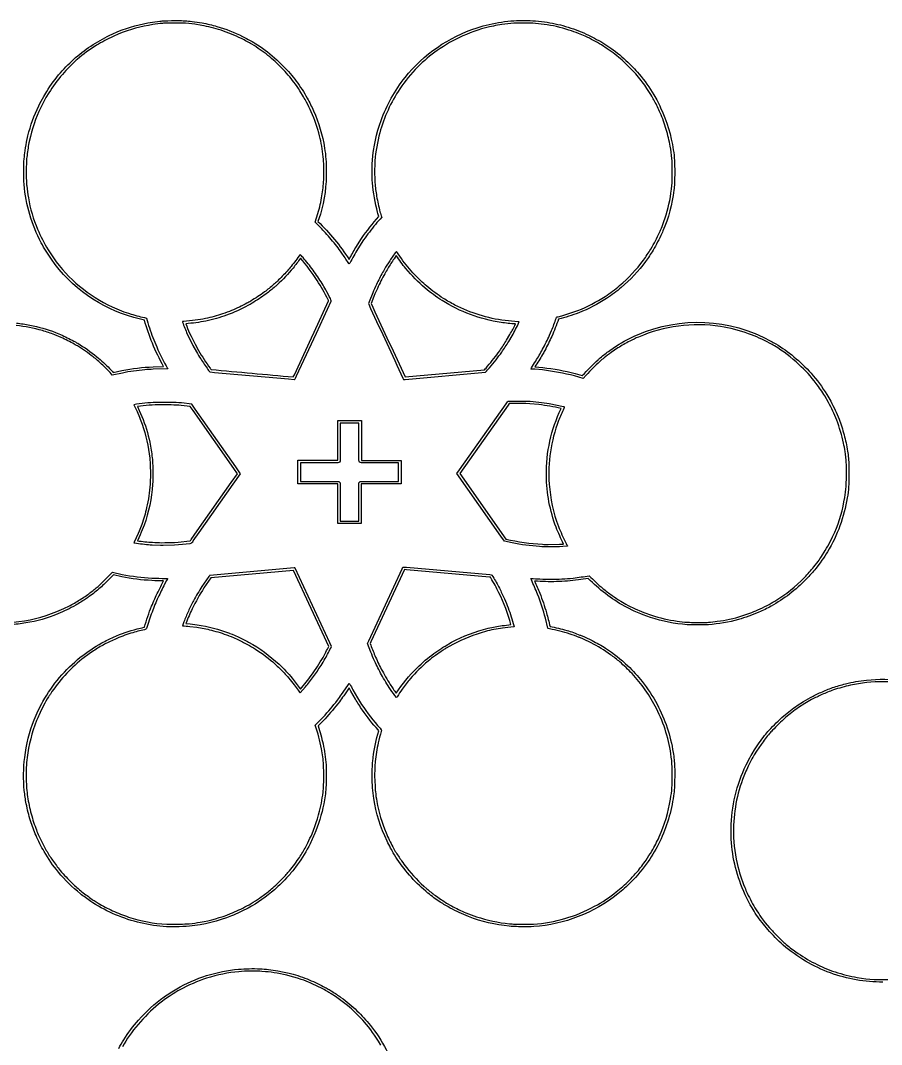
# Model space of a CAD drawing. Extents: x 9 to 989, y 29 to 689.
# Drawn here: x 341.5 to 600.9, y 362.7 to 671.3 of the extents above; entities that cross this region are included whole.
import ezdxf

# ---------------------------------------------------------------- set-up
doc = ezdxf.new("R2010")
doc.units = 0
doc.layers.add('Nível Padrão', color=1, linetype='CONTINUOUS')
doc.layers.add('Preview Toolpath Layer', color=1, linetype='CONTINUOUS')

msp = doc.modelspace()

# ---------------------------------------------------------------- linework, layer by layer
at = {"layer": 'Nível Padrão'}
for points in [[(339.33, 490.02, 0.074068), (352.42, 493.16, 0.015234), (355.18, 494.42, 0.025146), (358.59, 496.23, 0.014872), (361.72, 498.29, 0.011549), (364.31, 500.32, 0.022204), (366.4, 502.2), (369.22, 505.05), (372.15, 504.39, 0.036796), (381.08, 503.28, 0.00807), (385.17, 503.16), (385.79, 503.12), (385.79, 503.06), (385.51, 502.5), (384.9, 501.42, 0.010622), (382.94, 497.48, 0.015122), (381.1, 493.04, 0.009501), (379.46, 488.07, -0.177955), (379.27, 487.87, -0.057971), (378.8, 487.71), (376.86, 487.25, 0.011545), (374.76, 486.64, 0.030978), (369.86, 484.82, 0.012297), (366.35, 483.09, 0.011444), (364.71, 482.13, 0.018941), (361.38, 479.9, 0.012916), (359.95, 478.81, 0.077029), (350.47, 468.35, 0.02816), (349.92, 467.47, 0.02362), (348.44, 464.92, 0.013689), (347.06, 462.1, 0.01248), (346.31, 460.32, 0.062536), (343.48, 449.18, 0.032837), (343.19, 443.19, 0.030029), (343.52, 438.03, 0.024059), (344.51, 432.88, 0.021421), (346.08, 427.88, 0.019052), (346.83, 426.02, 0.021393), (349.24, 421.24, 0.021121), (351.15, 418.26, 0.017798), (353.46, 415.18, 0.030381), (357.04, 411.37, 0.023498), (359.99, 408.76, 0.013252), (363.1, 406.48, 0.048423), (363.68, 406.12), (364.85, 405.38, 0.029162), (369.24, 403.06, 0.028089), (374.04, 401.16, 0.063435), (385.52, 398.98), (385.52, 398.98, 0.01297), (386.94, 398.96, 0.017727), (392.34, 399.14, 0.015884), (395.6, 399.59, 0.052513), (404.74, 402.17, 0.023233), (409.69, 404.5, 0.016358), (412.25, 406.02, 0.0159), (414.61, 407.65, 0.023421), (417.48, 409.94, 0.016925), (421.01, 413.39, 0.013557), (422.07, 414.55, 0.026133), (425.25, 418.74, 0.017237), (427.21, 421.93, 0.016003), (428.05, 423.53, 0.01244), (429.31, 426.23, 0.050804), (432.13, 435.43, 0.014323), (432.63, 438.73), (432.76, 440.16, 0.02304), (432.78, 447, 0.030578), (432.17, 451.8, 0.036981), (430.29, 458.92), (432.68, 461.41, 0.02269), (436.95, 466.45, 0.006124), (438.24, 468.23), (440.1, 470.96), (440.52, 471.53), (440.54, 471.53), (440.68, 471.35, -0.013927), (441.62, 469.62), (443.01, 467.19), (444.26, 465.21, 0.038916), (449.82, 458.02), (450.19, 457.53), (450.25, 457.41), (450.18, 457.08, 0.022512), (449.25, 453.59, 0.034162), (448.37, 448.02), (448.31, 447.62, 0.023405), (448.19, 442.57), (448.29, 440.15, 0.00938), (448.42, 438.93, 0.023372), (448.82, 436, 0.052912), (451.62, 426.53, 0.020242), (453.66, 422.28), (454, 421.71), (454.08, 421.51), (454.4, 420.94, 0.012721), (456.28, 418.09, 0.01575), (457.76, 416.06, 0.047224), (463.87, 409.68, 0.02168), (466.5, 407.6), (468.36, 406.32, -0.004179), (469.83, 405.38), (471.33, 404.52, 0.020993), (475.69, 402.41, 0.018923), (478.82, 401.25, 0.054544), (488.81, 399.13, 0.01376), (490.37, 399.03, 0.011743), (494.5, 398.97, 0.013791), (496.05, 399.02, 0.106989), (514.43, 404.38, 0.045651), (520.99, 408.71, 0.024429), (524.84, 412.14, 0.013897), (527.28, 414.8, 0.020841), (529.96, 418.3, 0.013161), (531.68, 421.03, 0.03135), (533.91, 425.31, 0.062709), (537.32, 436.65, 0.022244), (537.75, 440.16, 0.016027), (537.83, 445.37, 0.034828), (537.56, 449.34, 0.086047), (533.1, 463.95, 0.039959), (529.72, 469.6, 0.038301), (525.73, 474.52, 0.022002), (522.04, 478.02, 0.026275), (519.27, 480.19, 0.041316), (513.37, 483.77), (511.13, 484.85), (510.03, 485.33), (509.76, 485.42, 0.027523), (507.05, 486.41, 0.028656), (500.85, 487.99), (500.41, 488.1), (500.36, 488.22), (499.63, 491.15, 0.026622), (497.26, 498.44, 0.009919), (495.39, 502.74), (495.21, 503.19), (495.25, 503.2, 0.01545), (497.98, 503.01, 0.018823), (504.6, 503, 0.016471), (507.95, 503.28, 0.015134), (512.81, 504, 0.027852), (516.94, 500.17, 0.018458), (519.73, 498.03, 0.010326), (522.34, 496.32), (523.84, 495.45), (524.56, 495.06), (526.68, 494.01), (528.61, 493.17), (529.33, 492.88), (531.55, 492.09, 0.045403), (539.31, 490.3, 0.02069), (542.38, 489.98, 0.01412), (547.31, 489.91, 0.015045), (548.72, 489.96, 0.011873), (551.41, 490.26, 0.041977), (558.79, 491.86, 0.025724), (563.65, 493.67, 0.011346), (566.45, 495.04, 0.016124), (568.77, 496.35, 0.06433), (577.67, 503.47, 0.026052), (580.53, 506.67), (581.8, 508.32, 0.012889), (582.83, 509.81), (583.95, 511.58, 0.033128), (586.78, 517.06, 0.062459), (589.82, 527.6, 0.023954), (590.23, 530.83, 0.015318), (590.34, 536.4, 0.016383), (590.29, 537.99, 0.017601), (589.91, 541.42, 0.017358), (589.46, 543.92, 0.035298), (587.39, 550.9, 0.027881), (584.93, 556.22), (583.81, 558.15, 0.019819), (581.21, 561.92, 0.047089), (576.01, 567.63, 0.050999), (568.62, 573.22, -0.016957), (567.19, 574.03, 0.038153), (560.86, 576.91, 0.047114), (552.38, 579.08, 0.069739), (539.7, 579.22, 0.069289), (527.69, 575.91, 0.015215), (525.03, 574.65, 0.022903), (521.47, 572.61), (519.43, 571.21, 0.014324), (517.35, 569.65, 0.021511), (516, 568.5, 0.012255), (511.91, 564.44), (511, 563.41), (508.39, 564.17, 0.034668), (498.76, 565.97), (496.44, 566.19), (495.42, 566.25, -0.144326), (495.26, 566.3, -0.098919), (495.39, 566.61, -0.012446), (496.7, 568.67, 0.017959), (498.78, 572.2, 0.007635), (500.88, 576.43), (501.49, 577.85, 0.011642), (502.87, 581.52), (503.01, 581.86), (503.16, 581.95, 0.01016), (504.54, 582.3, 0.021168), (509.43, 583.9, 0.048997), (517.64, 588.14, 0.021424), (522, 591.39, 0.057305), (529.17, 599.07, 0.011833), (531.41, 602.42, 0.022867), (534.05, 607.43, 0.050888), (534.32, 608.12, 0.029019), (535.99, 612.72, 0.047975), (537.72, 621.52), (537.77, 622.22, 0.018851), (537.77, 629.03), (537.72, 629.73, 0.017097), (537.22, 633.36, 0.029543), (536.03, 638.44, 0.027669), (534.22, 643.45, 0.014638), (532.5, 646.99, -0.01311), (531.7, 648.44, 0.011059), (530.23, 650.74, 0.027936), (527.29, 654.66, 0.014047), (525.41, 656.7), (523.99, 658.12, 0.012431), (522.76, 659.27, 0.031023), (518.28, 662.75), (516.51, 663.9, 0.022116), (511.63, 666.51, 0.014264), (509.58, 667.37, 0.011193), (506.72, 668.4, 0.043903), (499.24, 670.11), (496.6, 670.41, 0.015716), (493.45, 670.49, 0.013908), (490.13, 670.45, 0.011454), (486.53, 670.07, 0.010235), (483.95, 669.6, 0.055084), (474.72, 666.61, 0.049968), (467.06, 662.25, 0.04574), (461.14, 657.22, 0.05024), (455.79, 650.68, 0.082079), (449.72, 637.42, 0.046728), (448.27, 629, 0.031412), (448.27, 622.42, 0.022785), (448.78, 618.32, 0.020906), (449.79, 613.67, 0.024364), (450.31, 611.99, 0.014067), (448.42, 609.83, 0.023003), (444.86, 605.17), (443.14, 602.48, 0.015654), (440.73, 598.2), (440.54, 597.92, -0.067399), (440.23, 598.31, 0.006647), (438.27, 601.21, 0.00985), (436.76, 603.25, 0.020031), (433.38, 607.3, 0.011446), (430.25, 610.51), (431.1, 613.16, 0.032666), (432.31, 618.46, 0.027096), (432.83, 623.29, 0.012406), (432.85, 627.5, 0.021088), (432.68, 630.15, 0.035095), (431.57, 636.55, 0.040956), (429.1, 643.75, 0.008958), (427.64, 646.7, 0.018546), (426.76, 648.3), (425.67, 650.08, 0.018788), (423.86, 652.67, 0.010972), (422.14, 654.83, 0.024329), (418.21, 658.87, 0.032628), (413.72, 662.46, 0.010557), (411.21, 664.09, 0.019642), (408.04, 665.8, 0.037863), (401.9, 668.33, 0.011147), (398.94, 669.18, 0.017317), (396.07, 669.79), (394.01, 670.12, 0.026819), (390.28, 670.47, 0.017184), (384.92, 670.43, 0.023899), (383.58, 670.33), (381.34, 670.03, 0.056999), (371.13, 667.24), (369.41, 666.49, 0.028366), (364.41, 663.81, 0.037663), (358.58, 659.54, 0.016241), (356.23, 657.29, 0.017931), (354.09, 655.04, 0.033588), (350, 649.48), (349.13, 648.03), (348.18, 646.27, 0.060321), (344.46, 636.35), (344.04, 634.43, 0.025176), (343.39, 630.08), (343.33, 629.66, 0.027859), (343.24, 623, 0.027727), (343.35, 621.41, 0.015412), (343.85, 617.85, 0.056613), (346.62, 608.39, 0.034979), (349.77, 602.21, 0.011826), (351.41, 599.75, 0.131897), (369.13, 584.98, 0.036387), (374.79, 582.82, 0.027541), (379.44, 581.63, 0.016087), (380.31, 578.67, 0.022533), (382.51, 572.91, 0.025953), (385.79, 566.46, -0.187354), (385.84, 566.3), (381.47, 566.19, 0.012927), (378.96, 566.02, 0.026291), (372.18, 565.06), (369.13, 564.43, 0.031093), (367.81, 565.89, 0.016577), (364.66, 568.85, 0.018801), (363.38, 569.91, 0.024911), (358.64, 573.21, 0.054671), (357.99, 573.55), (357.69, 573.75, 0.015611), (353.73, 575.75), (351.79, 576.57, 0.024188), (348.06, 577.82, 0.040477), (340.19, 579.37, 0.016192)], [(616.75, 469.24, 0.116917), (596.43, 471.77, 0.032855), (591.54, 470.97, 0.025337), (586.39, 469.56, 0.010899), (582.94, 468.17, 0.018943), (579.83, 466.65), (577.76, 465.47), (575.92, 464.27, 0.021875), (571.96, 461.24, 0.018982), (568.04, 457.41, 0.016573), (567.14, 456.43, 0.016809), (564.59, 453.15), (563.23, 451.12), (562.55, 449.99), (562.24, 449.42), (562.15, 449.31), (561.87, 448.82), (560.76, 446.65, 0.016117), (559.83, 444.61, 0.097846), (556.31, 427.8, 0.061214), (557.4, 417.26, 0.04168), (559.69, 410.05, 0.010721), (560.45, 408.32, 0.013177), (561.72, 405.77, 0.01371), (563.12, 403.34, 0.017159), (564.68, 401.04), (565.88, 399.45), (567.17, 397.87, 0.016575), (569.45, 395.47, 0.017566), (571.79, 393.25, 0.023874), (575.08, 390.68, 0.074148), (586.92, 384.61, 0.015948), (590.29, 383.63, 0.013759), (593.54, 382.94), (594.84, 382.74, 0.054908), (605.15, 382.47, 0.03007)]]:
    msp.add_lwpolyline(points, format="xyb", dxfattribs=at)
for points in [[(456.69, 563.53), (456.89, 563.08), (457.4, 563.13), (481.55, 565.3), (481.62, 565.35, 0.022867), (482.8, 566.63, 0.008195), (484.79, 569.07, 0.004261), (486.48, 571.35, 0.008417), (488.59, 574.55), (489.59, 576.26, 0.016719), (491.67, 580.34), (491.72, 580.5), (491.43, 580.53, -0.014887), (487.49, 580.86, -0.044756), (479.71, 582.55, -0.044814), (472.34, 585.55, -0.017113), (468.89, 587.52, -0.032483), (463.91, 591.18, -0.024022), (460.27, 594.65, -0.041777), (456.22, 599.55), (454.77, 601.7), (454.75, 601.7), (454.63, 601.6, 0.015445), (452.73, 598.9), (451.47, 596.94, -0.02058), (450.56, 595.37, 0.009676), (448.72, 591.72, 0.016425), (447.59, 589.18), (446.52, 586.51, 0.054366), (446.35, 585.96), (446.39, 585.83), (446.95, 584.54, -0.000556), (456.69, 563.53)], [(422.18, 563.26), (423.92, 563.11, 0.217946), (424.09, 563.17, 0.076786), (424.31, 563.47), (424.66, 564.19), (429.85, 575.36), (430.62, 577.04), (435.11, 586.71), (435.1, 586.79, 0.056819), (434.83, 587.48, 0.012294), (433.43, 590.17, 0.010788), (432.36, 592.01, 0.011667), (429.63, 596.08, 0.019205), (426.6, 599.87, 0.032007), (425.71, 600.78, -0.017365), (423.03, 597.17, -0.011714), (421.79, 595.75, -0.015206), (418.88, 592.72, -0.017386), (417.74, 591.68, -0.006839), (415.01, 589.47, -0.014854), (410.87, 586.73, -0.027195), (409.68, 586.07, -0.023995), (405.1, 583.88, -0.017591), (402.38, 582.86, -0.024863), (397.2, 581.46, -0.016231), (394.14, 580.96, -0.022511), (390.65, 580.62), (390.36, 580.58, 0.232084), (390.26, 580.52), (390.27, 580.42, 0.012088), (391.73, 576.77), (392.18, 575.82), (393.41, 573.37), (394.46, 571.44, 0.011897), (395.79, 569.31, 0.010659), (397.96, 566.08, 0.038943), (398.4, 565.52, 0.143668), (398.62, 565.39), (399.89, 565.26), (422.18, 563.26)], [(383.68, 513.19, 0.027106), (384.43, 513.18), (387.88, 513.29), (389.08, 513.36), (392.58, 513.71), (392.88, 513.77, 0.116732), (393.15, 513.96, 0.033614), (393.54, 514.45), (395.34, 517.04), (405.58, 531.6), (407.76, 534.73), (406.35, 536.77), (394.12, 554.16), (393.06, 555.7), (389.98, 556.03, 0.018041), (386.75, 556.2, 0.011158), (382.34, 556.18, 0.034673), (375.59, 555.52), (376.58, 553.49), (377.35, 551.71, -0.017503), (378.12, 549.63, -0.061266), (380.41, 539.4), (380.47, 539.01), (380.54, 538.04, -0.01221), (380.6, 533.49, -0.011977), (380.55, 531.56, -0.040829), (379.48, 524.5, -0.031347), (377.99, 519.43), (377.19, 517.37), (376.89, 516.66), (375.72, 514.13, 0.141265), (375.67, 513.94), (375.75, 513.91), (376.44, 513.77, 0.019186), (381.19, 513.3), (383.68, 513.19)], [(504.86, 512.76), (503.9, 512.72), (500.42, 512.68, -0.024342), (497.88, 512.77, -0.031909), (489.59, 513.87), (487.26, 514.37), (486.17, 515.94), (472.95, 534.75), (473.73, 535.84), (487.77, 555.82), (488.17, 556.35, -0.108181), (488.4, 556.54, -0.090918), (488.98, 556.61, -0.008066), (493.8, 556.59), (494.99, 556.54), (497.69, 556.3, -0.01392), (500.79, 555.84, -0.013645), (504.57, 555.09), (505.1, 554.95), (505.33, 554.86, -0.136731), (505.3, 554.68), (505.15, 554.32, 0.018453), (503.59, 550.71, 0.109228), (500.78, 531.61, 0.074057), (503.56, 518.86, 0.02062), (505.77, 513.89, 0.03405), (506.29, 512.98, -0.367299), (506.24, 512.92), (506.07, 512.88), (504.86, 512.76)], [(425.54, 468.88, 0.115917), (425.74, 468.66), (425.78, 468.67), (427.36, 470.49, 0.013242), (429.79, 473.6, 0.009618), (432.04, 476.98, 0.013838), (433.29, 479.01, 0.006345), (435.18, 482.63), (434.63, 483.8), (424.19, 506.29), (424.11, 506.34), (423.97, 506.36), (422.82, 506.25), (398.55, 504.08, 0.154723), (398.41, 503.99), (398.22, 503.77), (396.14, 500.74, 0.016759), (393.62, 496.46, 0.017805), (392.05, 493.33, 0.009814), (390.68, 490.07), (390.24, 488.87, -0.008881), (392.51, 488.72), (394.59, 488.45, -0.026147), (398.99, 487.58, -0.027996), (404.15, 485.96), (404.27, 485.9), (404.91, 485.67), (406.77, 484.86, -0.009743), (409.86, 483.3, -0.013074), (412.25, 481.88, -0.039917), (418.2, 477.38, -0.012738), (419.5, 476.15, -0.016761), (422.23, 473.26), (422.76, 472.64), (423.96, 471.12), (425.14, 469.48), (425.54, 468.88)], [(454.96, 467.53, -0.080142), (454.78, 467.25), (454.72, 467.32, -0.014147), (452.95, 469.74, -0.019256), (450.23, 474.15, -0.010619), (448.16, 478.3, -0.011643), (447.02, 480.99), (446.01, 483.56), (446.39, 484.34), (456.47, 506.05), (456.66, 506.52, -0.292193), (456.81, 506.6), (457, 506.61), (457.81, 506.56), (482.87, 504.31), (483.27, 504.26), (483.48, 504.2), (483.53, 504.16), (483.82, 503.71, -0.017016), (485.75, 500.26, -0.011677), (487.29, 497.01, -0.013314), (488.4, 494.29, -0.028982), (490.13, 488.94), (490.19, 488.63), (490.01, 488.59, 0.010506), (486.7, 488.21, 0.03086), (481.56, 487.18, 0.056541), (471.73, 483.3), (469.75, 482.16), (469.43, 481.94), (469.35, 481.9, 0.021349), (468.23, 481.18), (466.49, 479.98, 0.019062), (464.26, 478.23, 0.038559), (458.9, 472.94, 0.020949), (456.45, 469.79, 0.018828), (454.96, 467.53)]]:
    msp.add_lwpolyline(points, format="xyb", close=True, dxfattribs=at)
msp.add_lwpolyline([(455.63, 538.75), (456.13, 538.75), (456.13, 531.67), (455.63, 531.67), (444.14, 531.67), (444.14, 520.19), (444.14, 519.69), (437.07, 519.69), (437.07, 520.19), (437.07, 531.64), (425.57, 531.64), (425.07, 531.64), (425.07, 538.76), (425.57, 538.76), (437.06, 538.76), (437.06, 550.24), (437.06, 550.74), (444.18, 550.74), (444.18, 550.24), (444.18, 538.75), (455.63, 538.75)], close=True, dxfattribs=at)
msp.add_lwpolyline([(450.06, 362.58), (449.34, 363.77), (448.78, 364.65), (448.18, 365.54), (447.58, 366.38), (447.01, 367.15), (446.33, 368.04), (445.69, 368.82), (444.58, 370.08), (443.46, 371.27), (442.34, 372.4), (441.2, 373.46), (440.03, 374.46), (438.84, 375.42), (437.62, 376.33), (436.35, 377.21), (435.09, 378.05), (434.92, 378.16), (434.82, 378.21), (434.68, 378.28), (434.4, 378.46), (434.12, 378.64), (433.98, 378.72), (433.78, 378.82), (433.37, 379.06), (432.96, 379.29), (432.37, 379.6), (430.91, 380.33), (429.38, 381.04), (428.73, 381.33), (428.21, 381.55), (426.81, 382.1), (426.04, 382.38), (424.97, 382.72), (423.79, 383.08), (422.69, 383.38), (421.7, 383.62), (420.73, 383.84), (419.78, 384.04), (418.84, 384.22), (417.92, 384.37), (417.02, 384.5), (416.13, 384.6), (415.25, 384.68), (414.21, 384.78), (413.61, 384.82), (412.83, 384.84), (411.93, 384.85), (410.95, 384.85), (408.95, 384.8), (408.04, 384.75), (407.25, 384.69), (406.06, 384.57), (404.86, 384.41), (403.64, 384.21), (402.43, 383.98), (401.21, 383.72), (399.99, 383.42), (398.77, 383.08), (397.56, 382.72), (396.6, 382.4), (395.58, 382.02), (394.53, 381.61), (393.47, 381.16), (392.42, 380.7), (391.42, 380.22), (390.49, 379.75), (389.65, 379.29), (388.91, 378.89), (388.31, 378.54), (387.44, 378), (386.27, 377.24), (385.18, 376.47), (383.88, 375.51), (383.08, 374.88), (382.27, 374.2), (381.47, 373.5), (380.67, 372.77), (379.88, 372.01), (379.11, 371.23), (378.35, 370.43), (377.61, 369.62), (376.9, 368.79), (376.21, 367.96), (375.54, 367.12), (374.91, 366.28), (374.31, 365.44), (373.75, 364.61), (373.23, 363.78), (372.75, 362.97), (372.19, 362)], dxfattribs=at)
at = {"layer": 'Preview Toolpath Layer'}
for points in [[(340.26, 580.12, -0.021946), (344.3, 579.49, -0.044993), (352.06, 577.27), (354.04, 576.43, -0.015611), (358.05, 574.41, 0.06897), (358.71, 574.04, -0.033149), (364.5, 569.97, -0.021488), (368.34, 566.42, -0.024008), (369.42, 565.25), (372.04, 565.8, -0.036075), (381.44, 566.94), (384.61, 567.02, -0.030638), (381.22, 574.05, -0.030214), (378.83, 580.99, -0.018644), (375.62, 581.79, -0.172685), (350.8, 599.32, -0.034141), (347.75, 604.28, -0.050521), (344.25, 612.83, -0.047106), (342.55, 621.87, -0.033287), (342.58, 629.71, 0.019003), (342.77, 631.28, -0.018791), (343.3, 634.58), (343.73, 636.53, -0.053616), (346.98, 645.55, -0.015832), (348.47, 648.39), (349.37, 649.89, -0.034742), (353.53, 655.54, -0.027058), (358.08, 660.09, -0.069931), (369.09, 667.17), (370.85, 667.94, -0.056999), (381.22, 670.78), (383.49, 671.07, -0.023824), (384.9, 671.18, -0.012877), (388.95, 671.24, -0.030272), (393.17, 670.99, -0.01207), (396.2, 670.53, -0.030532), (400.63, 669.49, -0.047147), (408.38, 666.47, -0.033134), (412.88, 663.92, -0.042576), (418.72, 659.42, -0.025073), (422.7, 655.32, -0.031815), (426.3, 650.49, -0.013466), (427.87, 647.87, -0.015027), (429.79, 644.05, -0.064259), (433.08, 632.85, -0.042429), (433.62, 626.1, -0.076714), (431.82, 612.95), (431.11, 610.72, -0.055482), (440.47, 599.31, -0.012932), (442.5, 602.87), (444.24, 605.59, -0.032063), (449.45, 612.17, -0.018222), (449.07, 613.48, -0.044958), (447.52, 622.36, -0.032212), (447.52, 629.05, -0.067907), (450.12, 641.16, -0.080526), (457.33, 654.08, -0.147193), (479.02, 669.07, -0.03989), (486.43, 670.81, -0.01509), (490.1, 671.2, -0.022376), (496.65, 671.16), (499.34, 670.85, -0.036584), (505.71, 669.49, -0.035163), (511.94, 667.19, -0.023231), (516.89, 664.54), (518.7, 663.37, -0.03787), (523.9, 659.25, -0.011916), (525.94, 657.22, -0.016161), (527.86, 655.14, -0.039052), (532.34, 648.83), (533.17, 647.34, -0.009758), (534.35, 644.96, -0.074224), (538.16, 632.26, -0.024045), (538.52, 629.06, -0.018851), (538.52, 622.19, -0.021661), (538.32, 620.15, -0.069822), (535.03, 607.87, -0.047083), (534.72, 607.1, -0.022805), (532.06, 602.04, -0.014869), (529.79, 598.64, -0.058176), (522.49, 590.82, -0.023832), (518.05, 587.52, -0.049816), (509.69, 583.2, -0.029839), (503.58, 581.28), (503.57, 581.25, -0.020483), (501.56, 576.11, -0.007635), (499.45, 571.86, -0.011229), (498.77, 570.63, -0.0137), (496.48, 566.94), (496.48, 566.94), (498.85, 566.72, -0.034668), (508.58, 564.9), (510.75, 564.27), (511.37, 564.96, -0.012255), (515.48, 569.04, -0.013373), (516.17, 569.66, -0.019306), (519, 571.82), (521.07, 573.24, -0.037963), (527.38, 576.6, -0.231666), (567.55, 574.69, 0.007531), (569.01, 573.86, -0.036402), (574.49, 569.96, -0.037475), (579.68, 564.98, -0.040561), (584.45, 558.55), (585.59, 556.57, -0.027881), (588.09, 551.17, -0.024835), (589.6, 546.47, -0.03131), (590.65, 541.53, -0.027738), (591.07, 537.23, -0.017877), (590.97, 530.79, -0.026264), (590.56, 527.47, -0.097539), (584.6, 511.19, -0.010342), (582.94, 508.63), (582.41, 507.88), (581.12, 506.2, -0.026022), (578.21, 502.94, -0.074001), (567.6, 494.8, -0.020362), (563.95, 492.99, -0.034937), (557.78, 490.78, -0.047012), (548.78, 489.22, -0.01208), (548.04, 489.18, -0.018021), (542.33, 489.23, -0.062018), (531.32, 491.38), (529.08, 492.17), (528.33, 492.47), (526.38, 493.32), (524.23, 494.39), (523.48, 494.79, -0.072511), (512.55, 503.19, -0.009276), (509.55, 502.72, -0.033034), (502.96, 502.21, -0.021952), (496.39, 502.35, -0.008288), (497.95, 498.73, -0.022789), (499.94, 492.83, -0.011344), (501.02, 488.72, -0.022841), (506.04, 487.51, -0.032152), (510.02, 486.12), (510.25, 486.05), (511.43, 485.54), (513.7, 484.44, -0.027513), (517.78, 482.12, -0.04935), (524.44, 476.86, -0.037464), (528.8, 472.11, -0.044701), (533.26, 465.28, -0.083874), (538.12, 450.72, -0.03072), (538.56, 446.39, -0.017128), (538.49, 440.13, -0.018448), (538.24, 437.71, -0.07681), (534.08, 423.89, -0.033882), (530.58, 417.88, -0.042902), (525.38, 411.62, -0.02594), (521.46, 408.13, -0.151664), (496.11, 398.27, -0.01973), (493.11, 398.22, -0.019736), (488.75, 398.38, -0.067564), (476.45, 401.3, -0.030609), (470.98, 403.86, -0.021396), (467.96, 405.68), (466.06, 406.99, -0.01445), (464.25, 408.38, -0.075469), (455.01, 418.61, -0.023721), (453.43, 421.14), (453.32, 421.37), (453, 421.93, -0.01012), (451.92, 424.06, -0.073268), (447.92, 436.85, -0.009372), (447.54, 440.09), (447.44, 442.55, -0.023405), (447.56, 447.68, 0.023331), (447.74, 449.25, -0.045622), (449.45, 457.27), (449.24, 457.54, -0.032317), (444.49, 463.53, -0.013515), (442.37, 466.79), (440.97, 469.25), (440.48, 470.18), (438.85, 467.8, -0.006124), (437.56, 466.01, -0.02396), (433.23, 460.9), (431.14, 458.73, -0.02776), (432.63, 453.32, -0.037139), (433.53, 447.05, -0.024598), (433.51, 440.13, -0.027664), (432.86, 435.3, -0.051337), (430, 425.94, -0.016498), (428.31, 422.37, -0.040938), (424.31, 416.15, -0.024072), (422.1, 413.46, -0.021222), (417.98, 409.38, -0.053547), (410.05, 403.85, -0.024265), (405.03, 401.47, -0.069619), (392.42, 398.39, -0.016633), (388.3, 398.22, -0.016955), (385.47, 398.23, -0.086459), (370.13, 401.85, -0.044428), (363.31, 405.47, -0.044866), (362.66, 405.87, -0.014737), (359.52, 408.18, -0.048641), (352.89, 414.7, -0.038416), (348.59, 420.86, -0.022406), (346.15, 425.71, -0.029248), (344.53, 430.14, -0.032363), (343.22, 435.3, -0.026342), (342.63, 439.25, -0.050983), (342.74, 449.26, -0.06282), (345.61, 460.59, -0.030345), (348.25, 466.14, -0.09421), (359.48, 479.4, -0.040672), (365.99, 483.75, -0.014336), (369.54, 485.5, -0.04151), (376.67, 487.97, -0.003607), (378.64, 488.44), (378.81, 488.49), (378.81, 488.49, -0.006084), (379.84, 491.69, -0.021453), (380.99, 494.81, -0.02061), (382.91, 499.13, -0.016338), (384.6, 502.42, -0.006977), (381.05, 502.53, -0.036954), (372.01, 503.66), (369.46, 504.23), (366.92, 501.67, -0.014802), (365.52, 500.36, -0.018844), (362.17, 497.69, -0.012277), (361.11, 496.96, -0.020318), (358.12, 495.1, -0.027412), (352.71, 492.46, -0.054348), (343.11, 489.75, -0.029781), (338.45, 489.21, -0.022011)], [(601.28, 381.55, -0.088996), (585.52, 384.31, -0.090049), (571.29, 392.69, -0.028155), (566.61, 397.37), (565.3, 398.97), (564.08, 400.6, -0.017159), (562.49, 402.95, -0.047257), (558.53, 410.95, -0.096074), (555.56, 427.81, -0.111166), (560.09, 446.98), (561.2, 449.16), (561.5, 449.68), (561.6, 449.83), (561.89, 450.35), (562.59, 451.51), (563.99, 453.59, -0.011206), (565.68, 455.82, -0.020309), (567.02, 457.43, -0.020876), (571.45, 461.8, -0.024579), (575.5, 464.89), (577.35, 466.1), (579.48, 467.31, -0.018943), (582.64, 468.85, -0.014601), (586.15, 470.28, -0.018987), (590.06, 471.4, -0.03757), (596.36, 472.52, -0.122711), (618.03, 469.55, 0.016949)], [(371.1, 361.55, -0.013702), (372.58, 364.16, -0.043757), (377.05, 370.11, -0.057162), (384.74, 377.07, -0.027903), (388.54, 379.54, -0.107775), (407.2, 385.44, -0.027283), (413.64, 385.57, -0.012252), (416.2, 385.35, -0.016929), (418.98, 384.95, -0.019349), (422.87, 384.11, -0.035468), (428.49, 382.24, -0.022809), (433.31, 379.96, 0.027221), (434.46, 379.31), (435.06, 378.93), (435.32, 378.79, -0.008461), (438.04, 376.95, -0.03659), (442.85, 372.94, -0.031417), (446.92, 368.5), (448.18, 366.83, -0.047826), (452.64, 359.26, -0.044292)]]:
    msp.add_lwpolyline(points, format="xyb", dxfattribs=at)
for points in [[(423.67, 563.88), (423.99, 564.51), (429.17, 575.67), (429.94, 577.36), (434.32, 586.79, 0.03226), (434.15, 587.15, 0.035519), (430.84, 592.97, 0.037519), (425.82, 599.62, -0.015613), (423.6, 596.69, -0.029197), (418.82, 591.64, -0.012087), (418.22, 591.1, -0.006839), (415.47, 588.88), (415.44, 588.86, -0.014853), (411.27, 586.09, -0.026847), (410.02, 585.41, -0.037557), (403.55, 582.47, -0.032816), (397.36, 580.73, -0.031687), (391.27, 579.9, 0.009459), (392.41, 577.08), (392.85, 576.15), (394.07, 573.72), (395.12, 571.81, 0.017139), (398.58, 566.5, 0.031888), (398.88, 566.11, -0.000273), (423.67, 563.88)], [(457.35, 563.88), (481.24, 566.02, 0.019817), (482.23, 567.11, 0.020904), (485.86, 571.78, 0.008361), (487.95, 574.94), (488.94, 576.63, 0.013297), (490.59, 579.83, -0.022532), (486.25, 580.28, -0.10303), (468.49, 586.89, -0.033366), (463.42, 590.61, -0.039453), (457.56, 596.54, -0.028515), (454.71, 600.45), (454.02, 599.48, 0.013111), (452.12, 596.56, -0.019892), (451.21, 594.99, 0.011604), (449.01, 590.57, 0.010936), (448.28, 588.9), (447.14, 586.01), (447.64, 584.85, -0.000555), (457.35, 563.88)], [(392.61, 514.48, 0.032193), (392.92, 514.87), (394.73, 517.47), (404.97, 532.03), (406.85, 534.73), (405.73, 536.34), (393.5, 553.74), (392.64, 554.99), (389.91, 555.28, 0.025645), (383.82, 555.46, 0.03559), (376.71, 554.94), (377.27, 553.79), (378.05, 551.99, -0.043763), (380.43, 544.18, -0.027109), (381.15, 539.5), (381.22, 539.06, -0.020634), (381.36, 535.01, -0.017093), (381.29, 531.51, -0.069569), (378.69, 519.17), (377.88, 517.08), (377.57, 516.34), (376.71, 514.49, 0.018489), (381.23, 514.05, 0.0067), (384.06, 513.93, 0.005095), (387.85, 514.04), (389.02, 514.11), (392.47, 514.45), (392.61, 514.48)], [(505.11, 513.54, -0.019299), (502.86, 518.59, -0.087617), (499.92, 534.18, -0.114705), (504.35, 554.37, 0.024781), (497.62, 555.55), (494.95, 555.79), (493.77, 555.84, 0.008055), (488.99, 555.86, 0.051564), (488.74, 555.85), (488.38, 555.37), (473.87, 534.75), (487.71, 515.04, 0.041809), (498.76, 513.46, 0.016224), (500.41, 513.43), (503.88, 513.47), (504.81, 513.51), (505.11, 513.54)], [(455.38, 538), (444.18, 538, -0.414214), (443.43, 538.75), (443.43, 549.99), (437.81, 549.99), (437.81, 538.76, -0.414214), (437.06, 538.01), (425.82, 538.01), (425.82, 532.39), (437.07, 532.39, -0.414214), (437.82, 531.64), (437.82, 520.44), (443.39, 520.44), (443.39, 531.67, -0.414214), (444.14, 532.42), (455.38, 532.42), (455.38, 538)], [(425.8, 469.84, 0.022476), (429.18, 474.04, 0.017343), (432.64, 479.38, 0.005752), (434.35, 482.64), (423.7, 505.58), (398.86, 503.36), (396.76, 500.33, 0.026559), (393.22, 494.06, 0.019468), (391.38, 489.8), (391.29, 489.56), (392.61, 489.46), (394.7, 489.2, -0.053258), (404.41, 486.67), (404.57, 486.59), (405.21, 486.35), (407.09, 485.53, -0.012987), (410.22, 483.96, -0.061432), (419.37, 477.32, -0.027045), (423.35, 473.11), (424.56, 471.56), (425.77, 469.9), (425.8, 469.84)], [(454.71, 468.56, -0.056802), (460.95, 476.22, -0.037261), (466.05, 480.59), (467.8, 481.8, -0.021294), (468.97, 482.55), (469.07, 482.59), (469.38, 482.81), (471.38, 483.96, -0.063206), (482.4, 488.17, -0.024722), (486.6, 488.95, -0.008382), (489.26, 489.27, 0.046911), (485.6, 498.86, 0.023235), (483.19, 503.31), (483.04, 503.53), (482.78, 503.57), (457.75, 505.81), (457.2, 505.85), (447.07, 484.03), (446.83, 483.53, 0.007838), (448.26, 479.94, 0.019503), (450.19, 475.87, 0.027972), (452.87, 471.23, 0.018355), (454.71, 468.56)]]:
    msp.add_lwpolyline(points, format="xyb", close=True, dxfattribs=at)

doc.saveas('drawing.dxf')
